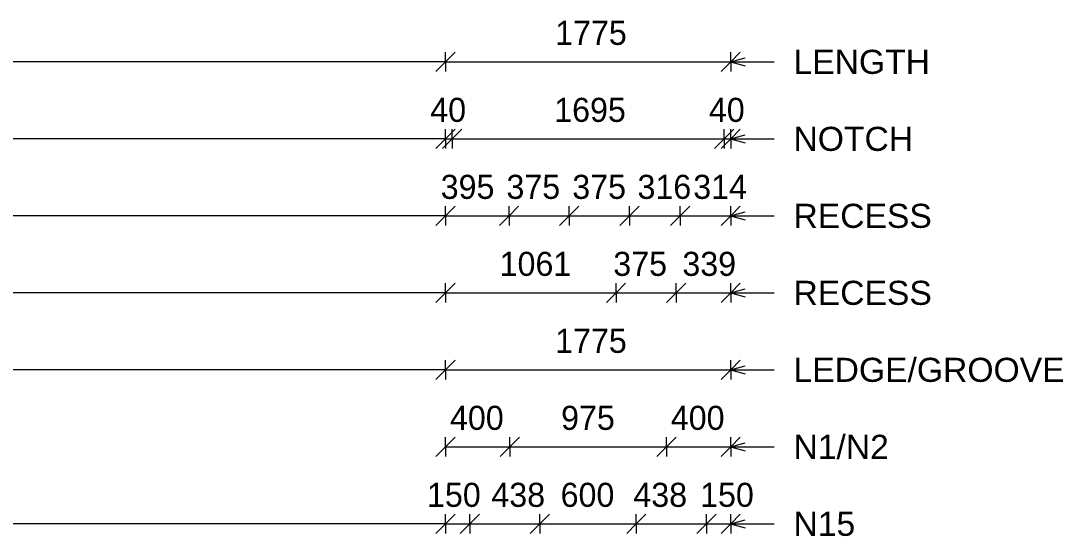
# Model space of a CAD drawing. Header units: millimetres. Extents: x -8906 to 7980, y -2564 to 13136.
# Drawn here: x -5146 to 1344, y 9923 to 13136 of the extents above; entities that cross this region are included whole.
import ezdxf

# ---------------------------------------------------------------- set-up
doc = ezdxf.new("R2010")
doc.units = ezdxf.units.MM
for name, color, linetype, lineweight in [('A-ANNO-DIMS', 211, 'Continuous', 9), ('A-ANNO-DIMS-60', 211, 'Continuous', 9), ('A-DETL-MBND', 5, 'Continuous', 18), ('G-ANNO-TEXT', 231, 'Continuous', 9)]:
    doc.layers.add(name, color=color, linetype=linetype, lineweight=lineweight)
doc.styles.add('Arial_1', font='arial.ttf', dxfattribs={"height": 150})
doc.styles.add('Nirmala UI Semilight', font='NirmalaS.ttf', dxfattribs={"height": 150})
doc.dimstyles.new('Arrow_Filled_-_2_5_NI_UI', dxfattribs={"dimscale": 304.8, "dimtxt": 157.104592, "dimasz": 0.393701, "dimexe": 0.19685, "dimexo": 0.0625, "dimgap": 0.19685, "dimtad": 1, "dimdec": 0, "dimzin": 0, "dimdsep": 46, "dimtxsty": 'Nirmala UI Semilight', "dimblk1": 'OBLIQUE', "dimblk2": 'OBLIQUE', "dimsah": 1, "dimcen": 0.09, "dimazin": 0, "dimtfac": 1, "dimtdec": 4, "dimtix": 1, "dimtmove": 0, "dimatfit": 3, "dimfxl": 0.19685, "dimfxlon": 1, "dimtvp": 1, "dimtolj": 1, "dimtzin": 0, "dimarcsym": 2})
doc.dimstyles.new('Arrow_Filled_-_2_5_NI_UI_1', dxfattribs={"dimscale": 304.8, "dimtxt": 157.104592, "dimasz": 0.393701, "dimexe": 0.19685, "dimexo": 0.0625, "dimgap": 0.19685, "dimtad": 1, "dimdec": 0, "dimzin": 0, "dimdsep": 46, "dimtxsty": 'Nirmala UI Semilight', "dimblk1": 'OBLIQUE', "dimblk2": 'OBLIQUE', "dimsah": 1, "dimcen": 0.09, "dimazin": 0, "dimtfac": 1, "dimtdec": 4, "dimtix": 1, "dimtmove": 2, "dimatfit": 3, "dimfxl": 0.19685, "dimfxlon": 1, "dimtvp": 1, "dimtolj": 1, "dimtzin": 0, "dimarcsym": 2})

# ---------------------------------------------------------------- blocks, each defined once
blk = doc.blocks.new('DIMBLOCK25-Elevation Front')
at = {"layer": 'A-ANNO-DIMS-60'}
for p, q in [((-2501.2, 10000.3), (-2441.2, 10060.3)), ((-2501.2, 10000.3), (-2501.2, 10060.3)), ((-2351.2, 10000.3), (-2291.2, 10060.3)), ((-2351.2, 10000.3), (-2351.2, 10060.3)), ((-2501.2, 10000.3), (-2561.2, 9940.3)), ((-2501.2, 10000.3), (-2351.2, 10000.3)), ((-2501.2, 10000.3), (-2501.2, 9940.3)), ((-2351.2, 10000.3), (-2411.2, 9940.3)), ((-2351.2, 10000.3), (-2351.2, 9940.3))]:
    blk.add_line(p, q, dxfattribs=at)
at = {"layer": 'A-ANNO-DIMS-60', "color": 0, "insert": (-2617, 10256), "char_height": 150, "width": 370.196, "attachment_point": 1, "line_spacing_factor": 1.142579, "style": 'Nirmala UI Semilight'}
blk.add_mtext('150', dxfattribs=at)
blk = doc.blocks.new('_Oblique')
at = {"color": 0, "linetype": 'ByBlock', "lineweight": -2}
blk.add_line((-0.5, -0.5), (0.5, 0.5), dxfattribs=at)
blk = doc.blocks.new('DIMBLOCK26-Elevation Front')
at = {"layer": 'A-ANNO-DIMS-60'}
for p, q in [((-2351.2, 10000.3), (-2291.2, 10060.3)), ((-2351.2, 10000.3), (-2351.2, 10060.3)), ((-1913.7, 10000.3), (-1853.7, 10060.3)), ((-1913.7, 10000.3), (-1913.7, 10060.3)), ((-2351.2, 10000.3), (-2411.2, 9940.3)), ((-2351.2, 10000.3), (-1913.7, 10000.3)), ((-2351.2, 10000.3), (-2351.2, 9940.3)), ((-1913.7, 10000.3), (-1973.7, 9940.3)), ((-1913.7, 10000.3), (-1913.7, 9940.3))]:
    blk.add_line(p, q, dxfattribs=at)
at = {"layer": 'A-ANNO-DIMS-60', "color": 0, "insert": (-2216.3, 10256), "char_height": 150, "width": 414.756, "attachment_point": 1, "line_spacing_factor": 1.142579, "style": 'Nirmala UI Semilight'}
blk.add_mtext('438', dxfattribs=at)
blk = doc.blocks.new('DIMBLOCK27-Elevation Front')
at = {"layer": 'A-ANNO-DIMS-60'}
for p, q in [((-1913.7, 10000.3), (-1853.7, 10060.3)), ((-1913.7, 10000.3), (-1913.7, 10060.3)), ((-1313.7, 10000.3), (-1253.7, 10060.3)), ((-1313.7, 10000.3), (-1313.7, 10060.3)), ((-1913.7, 10000.3), (-1973.7, 9940.3)), ((-1913.7, 10000.3), (-1313.7, 10000.3)), ((-1913.7, 10000.3), (-1913.7, 9940.3)), ((-1313.7, 10000.3), (-1373.7, 9940.3)), ((-1313.7, 10000.3), (-1313.7, 9940.3))]:
    blk.add_line(p, q, dxfattribs=at)
at = {"layer": 'A-ANNO-DIMS-60', "color": 0, "insert": (-1785.1, 10256), "char_height": 150, "width": 411.328, "attachment_point": 1, "line_spacing_factor": 1.142579, "style": 'Nirmala UI Semilight'}
blk.add_mtext('600', dxfattribs=at)
blk = doc.blocks.new('DIMBLOCK28-Elevation Front')
at = {"layer": 'A-ANNO-DIMS-60'}
for p, q in [((-1313.7, 10000.3), (-1253.7, 10060.3)), ((-1313.7, 10000.3), (-1313.7, 10060.3)), ((-876.2, 10000.3), (-816.2, 10060.3)), ((-876.2, 10000.3), (-876.2, 10060.3)), ((-1313.7, 10000.3), (-1373.7, 9940.3)), ((-1313.7, 10000.3), (-876.2, 10000.3)), ((-1313.7, 10000.3), (-1313.7, 9940.3)), ((-876.2, 10000.3), (-936.2, 9940.3)), ((-876.2, 10000.3), (-876.2, 9940.3))]:
    blk.add_line(p, q, dxfattribs=at)
at = {"layer": 'A-ANNO-DIMS-60', "color": 0, "insert": (-1332.2, 10256), "char_height": 150, "width": 414.756, "attachment_point": 1, "line_spacing_factor": 1.142579, "style": 'Nirmala UI Semilight'}
blk.add_mtext('438', dxfattribs=at)
blk = doc.blocks.new('DIMBLOCK29-Elevation Front')
at = {"layer": 'A-ANNO-DIMS-60'}
for p, q in [((-876.2, 10000.3), (-816.2, 10060.3)), ((-876.2, 10000.3), (-876.2, 10060.3)), ((-726.2, 10000.3), (-666.2, 10060.3)), ((-726.2, 10000.3), (-726.2, 10060.3)), ((-876.2, 10000.3), (-936.2, 9940.3)), ((-876.2, 10000.3), (-726.2, 10000.3)), ((-876.2, 10000.3), (-876.2, 9940.3)), ((-726.2, 10000.3), (-786.2, 9940.3)), ((-726.2, 10000.3), (-726.2, 9940.3))]:
    blk.add_line(p, q, dxfattribs=at)
at = {"layer": 'A-ANNO-DIMS-60', "color": 0, "insert": (-916.6, 10256), "char_height": 150, "width": 370.196, "attachment_point": 1, "line_spacing_factor": 1.142579, "style": 'Nirmala UI Semilight'}
blk.add_mtext('150', dxfattribs=at)
blk = doc.blocks.new('DIMBLOCK40-Elevation Front')
at = {"layer": 'A-ANNO-DIMS-60'}
for p, q in [((-2501.2, 10480.3), (-2441.2, 10540.3)), ((-2501.2, 10480.3), (-2501.2, 10540.3)), ((-2101.2, 10480.3), (-2041.2, 10540.3)), ((-2101.2, 10480.3), (-2101.2, 10540.3)), ((-2501.2, 10480.3), (-2561.2, 10420.3)), ((-2501.2, 10480.3), (-2101.2, 10480.3)), ((-2501.2, 10480.3), (-2501.2, 10420.3)), ((-2101.2, 10480.3), (-2161.2, 10420.3)), ((-2101.2, 10480.3), (-2101.2, 10420.3))]:
    blk.add_line(p, q, dxfattribs=at)
at = {"layer": 'A-ANNO-DIMS-60', "color": 0, "insert": (-2474, 10736), "char_height": 150, "width": 414.756, "attachment_point": 1, "line_spacing_factor": 1.142579, "style": 'Nirmala UI Semilight'}
blk.add_mtext('400', dxfattribs=at)
blk = doc.blocks.new('DIMBLOCK41-Elevation Front')
at = {"layer": 'A-ANNO-DIMS-60'}
for p, q in [((-2101.2, 10480.3), (-2041.2, 10540.3)), ((-2101.2, 10480.3), (-2101.2, 10540.3)), ((-1126.2, 10480.3), (-1066.2, 10540.3)), ((-1126.2, 10480.3), (-1126.2, 10540.3)), ((-2101.2, 10480.3), (-2161.2, 10420.3)), ((-2101.2, 10480.3), (-1126.2, 10480.3)), ((-2101.2, 10480.3), (-2101.2, 10420.3)), ((-1126.2, 10480.3), (-1186.2, 10420.3)), ((-1126.2, 10480.3), (-1126.2, 10420.3))]:
    blk.add_line(p, q, dxfattribs=at)
at = {"layer": 'A-ANNO-DIMS-60', "color": 0, "insert": (-1782.2, 10736), "char_height": 150, "width": 404.473, "attachment_point": 1, "line_spacing_factor": 1.142579, "style": 'Nirmala UI Semilight'}
blk.add_mtext('975', dxfattribs=at)
blk = doc.blocks.new('DIMBLOCK42-Elevation Front')
at = {"layer": 'A-ANNO-DIMS-60'}
for p, q in [((-1126.2, 10480.3), (-1066.2, 10540.3)), ((-1126.2, 10480.3), (-1126.2, 10540.3)), ((-726.2, 10480.3), (-666.2, 10540.3)), ((-726.2, 10480.3), (-726.2, 10540.3)), ((-1126.2, 10480.3), (-1186.2, 10420.3)), ((-1126.2, 10480.3), (-726.2, 10480.3)), ((-1126.2, 10480.3), (-1126.2, 10420.3)), ((-726.2, 10480.3), (-786.2, 10420.3)), ((-726.2, 10480.3), (-726.2, 10420.3))]:
    blk.add_line(p, q, dxfattribs=at)
at = {"layer": 'A-ANNO-DIMS-60', "color": 0, "insert": (-1099, 10736), "char_height": 150, "width": 414.756, "attachment_point": 1, "line_spacing_factor": 1.142579, "style": 'Nirmala UI Semilight'}
blk.add_mtext('400', dxfattribs=at)
blk = doc.blocks.new('DIMBLOCK43-Elevation Front')
at = {"layer": 'A-ANNO-DIMS-60'}
for p, q in [((-2501.2, 10960.3), (-2441.2, 11020.3)), ((-2501.2, 10960.3), (-2501.2, 11020.3)), ((-726.2, 10960.3), (-666.2, 11020.3)), ((-726.2, 10960.3), (-726.2, 11020.3)), ((-2501.2, 10960.3), (-2561.2, 10900.3)), ((-2501.2, 10960.3), (-726.2, 10960.3)), ((-2501.2, 10960.3), (-2501.2, 10900.3)), ((-726.2, 10960.3), (-786.2, 10900.3)), ((-726.2, 10960.3), (-726.2, 10900.3))]:
    blk.add_line(p, q, dxfattribs=at)
at = {"layer": 'A-ANNO-DIMS-60', "color": 0, "insert": (-1819.4, 11216), "char_height": 150, "width": 493.594, "attachment_point": 1, "line_spacing_factor": 1.142579, "style": 'Nirmala UI Semilight'}
blk.add_mtext('1775', dxfattribs=at)
blk = doc.blocks.new('DIMBLOCK52-Elevation Front')
at = {"layer": 'A-ANNO-DIMS-60'}
for p, q in [((-2501.2, 11440.3), (-2441.2, 11500.3)), ((-2501.2, 11440.3), (-2501.2, 11500.3)), ((-1440.2, 11440.3), (-1380.2, 11500.3)), ((-1440.2, 11440.3), (-1440.2, 11500.3)), ((-2501.2, 11440.3), (-2561.2, 11380.3)), ((-2501.2, 11440.3), (-1440.2, 11440.3)), ((-2501.2, 11440.3), (-2501.2, 11380.3)), ((-1440.2, 11440.3), (-1500.2, 11380.3)), ((-1440.2, 11440.3), (-1440.2, 11380.3))]:
    blk.add_line(p, q, dxfattribs=at)
at = {"layer": 'A-ANNO-DIMS-60', "color": 0, "insert": (-2164.9, 11696), "char_height": 150, "width": 466.172, "attachment_point": 1, "line_spacing_factor": 1.142579, "style": 'Nirmala UI Semilight'}
blk.add_mtext('1061', dxfattribs=at)
blk = doc.blocks.new('DIMBLOCK53-Elevation Front')
at = {"layer": 'A-ANNO-DIMS-60'}
for p, q in [((-1440.2, 11440.3), (-1380.2, 11500.3)), ((-1440.2, 11440.3), (-1440.2, 11500.3)), ((-1065.2, 11440.3), (-1005.2, 11500.3)), ((-1065.2, 11440.3), (-1065.2, 11500.3)), ((-1440.2, 11440.3), (-1500.2, 11380.3)), ((-1440.2, 11440.3), (-1065.2, 11440.3)), ((-1440.2, 11440.3), (-1440.2, 11380.3)), ((-1065.2, 11440.3), (-1125.2, 11380.3)), ((-1065.2, 11440.3), (-1065.2, 11380.3))]:
    blk.add_line(p, q, dxfattribs=at)
at = {"layer": 'A-ANNO-DIMS-60', "color": 0, "insert": (-1457.1, 11696), "char_height": 150, "width": 404.473, "attachment_point": 1, "line_spacing_factor": 1.142579, "style": 'Nirmala UI Semilight'}
blk.add_mtext('375', dxfattribs=at)
blk = doc.blocks.new('DIMBLOCK54-Elevation Front')
at = {"layer": 'A-ANNO-DIMS-60'}
for p, q in [((-1065.2, 11440.3), (-1005.2, 11500.3)), ((-1065.2, 11440.3), (-1065.2, 11500.3)), ((-726.2, 11440.3), (-666.2, 11500.3)), ((-726.2, 11440.3), (-726.2, 11500.3)), ((-1065.2, 11440.3), (-1125.2, 11380.3)), ((-1065.2, 11440.3), (-726.2, 11440.3)), ((-1065.2, 11440.3), (-1065.2, 11380.3)), ((-726.2, 11440.3), (-786.2, 11380.3)), ((-726.2, 11440.3), (-726.2, 11380.3))]:
    blk.add_line(p, q, dxfattribs=at)
at = {"layer": 'A-ANNO-DIMS-60', "color": 0, "insert": (-1027, 11696), "char_height": 150, "width": 411.328, "attachment_point": 1, "line_spacing_factor": 1.142579, "style": 'Nirmala UI Semilight'}
blk.add_mtext('339', dxfattribs=at)
blk = doc.blocks.new('DIMBLOCK63-Elevation Front')
at = {"layer": 'A-ANNO-DIMS-60'}
for p, q in [((-2501.2, 11920.3), (-2441.2, 11980.3)), ((-2501.2, 11920.3), (-2501.2, 11980.3)), ((-2106.4, 11920.3), (-2046.4, 11980.3)), ((-2106.4, 11920.3), (-2106.4, 11980.3)), ((-2501.2, 11920.3), (-2561.2, 11860.3)), ((-2501.2, 11920.3), (-2106.4, 11920.3)), ((-2501.2, 11920.3), (-2501.2, 11860.3)), ((-2106.4, 11920.3), (-2166.4, 11860.3)), ((-2106.4, 11920.3), (-2106.4, 11860.3))]:
    blk.add_line(p, q, dxfattribs=at)
at = {"layer": 'A-ANNO-DIMS-60', "color": 0, "insert": (-2531.9, 12176), "char_height": 150, "width": 411.328, "attachment_point": 1, "line_spacing_factor": 1.142579, "style": 'Nirmala UI Semilight'}
blk.add_mtext('395', dxfattribs=at)
blk = doc.blocks.new('DIMBLOCK64-Elevation Front')
at = {"layer": 'A-ANNO-DIMS-60'}
for p, q in [((-2106.4, 11920.3), (-2046.4, 11980.3)), ((-2106.4, 11920.3), (-2106.4, 11980.3)), ((-1731.4, 11920.3), (-1671.4, 11980.3)), ((-1731.4, 11920.3), (-1731.4, 11980.3)), ((-2106.4, 11920.3), (-2166.4, 11860.3)), ((-2106.4, 11920.3), (-1731.4, 11920.3)), ((-2106.4, 11920.3), (-2106.4, 11860.3)), ((-1731.4, 11920.3), (-1791.4, 11860.3)), ((-1731.4, 11920.3), (-1731.4, 11860.3))]:
    blk.add_line(p, q, dxfattribs=at)
at = {"layer": 'A-ANNO-DIMS-60', "color": 0, "insert": (-2122.4, 12176), "char_height": 150, "width": 404.473, "attachment_point": 1, "line_spacing_factor": 1.142579, "style": 'Nirmala UI Semilight'}
blk.add_mtext('375', dxfattribs=at)
blk = doc.blocks.new('DIMBLOCK65-Elevation Front')
at = {"layer": 'A-ANNO-DIMS-60'}
for p, q in [((-1731.4, 11920.3), (-1671.4, 11980.3)), ((-1731.4, 11920.3), (-1731.4, 11980.3)), ((-1356.4, 11920.3), (-1296.4, 11980.3)), ((-1356.4, 11920.3), (-1356.4, 11980.3)), ((-1731.4, 11920.3), (-1791.4, 11860.3)), ((-1731.4, 11920.3), (-1356.4, 11920.3)), ((-1731.4, 11920.3), (-1731.4, 11860.3)), ((-1356.4, 11920.3), (-1416.4, 11860.3)), ((-1356.4, 11920.3), (-1356.4, 11860.3))]:
    blk.add_line(p, q, dxfattribs=at)
at = {"layer": 'A-ANNO-DIMS-60', "color": 0, "insert": (-1712.5, 12176), "char_height": 150, "width": 404.473, "attachment_point": 1, "line_spacing_factor": 1.142579, "style": 'Nirmala UI Semilight'}
blk.add_mtext('375', dxfattribs=at)
blk = doc.blocks.new('DIMBLOCK66-Elevation Front')
at = {"layer": 'A-ANNO-DIMS-60'}
for p, q in [((-1356.4, 11920.3), (-1296.4, 11980.3)), ((-1356.4, 11920.3), (-1356.4, 11980.3)), ((-1039.9, 11920.3), (-979.9, 11980.3)), ((-1039.9, 11920.3), (-1039.9, 11980.3)), ((-1356.4, 11920.3), (-1416.4, 11860.3)), ((-1356.4, 11920.3), (-1039.9, 11920.3)), ((-1356.4, 11920.3), (-1356.4, 11860.3)), ((-1039.9, 11920.3), (-1099.9, 11860.3)), ((-1039.9, 11920.3), (-1039.9, 11860.3))]:
    blk.add_line(p, q, dxfattribs=at)
at = {"layer": 'A-ANNO-DIMS-60', "color": 0, "insert": (-1306.4, 12176), "char_height": 150, "width": 370.196, "attachment_point": 1, "line_spacing_factor": 1.142579, "style": 'Nirmala UI Semilight'}
blk.add_mtext('316', dxfattribs=at)
blk = doc.blocks.new('DIMBLOCK67-Elevation Front')
at = {"layer": 'A-ANNO-DIMS-60'}
for p, q in [((-1039.9, 11920.3), (-979.9, 11980.3)), ((-1039.9, 11920.3), (-1039.9, 11980.3)), ((-726.2, 11920.3), (-666.2, 11980.3)), ((-726.2, 11920.3), (-726.2, 11980.3)), ((-1039.9, 11920.3), (-1099.9, 11860.3)), ((-1039.9, 11920.3), (-726.2, 11920.3)), ((-1039.9, 11920.3), (-1039.9, 11860.3)), ((-726.2, 11920.3), (-786.2, 11860.3)), ((-726.2, 11920.3), (-726.2, 11860.3))]:
    blk.add_line(p, q, dxfattribs=at)
at = {"layer": 'A-ANNO-DIMS-60', "color": 0, "insert": (-959.3, 12176), "char_height": 150, "width": 373.623, "attachment_point": 1, "line_spacing_factor": 1.142579, "style": 'Nirmala UI Semilight'}
blk.add_mtext('314', dxfattribs=at)
blk = doc.blocks.new('DIMBLOCK76-Elevation Front')
at = {"layer": 'A-ANNO-DIMS-60'}
for p, q in [((-2501.2, 12400.3), (-2561.2, 12340.3)), ((-2461.2, 12400.3), (-2521.2, 12340.3)), ((-2501.2, 12400.3), (-2441.2, 12460.3)), ((-2501.2, 12400.3), (-2501.2, 12460.3)), ((-2501.2, 12400.3), (-2461.2, 12400.3)), ((-2501.2, 12400.3), (-2501.2, 12340.3)), ((-2461.2, 12400.3), (-2401.2, 12460.3)), ((-2461.2, 12400.3), (-2461.2, 12460.3)), ((-2461.2, 12400.3), (-2461.2, 12340.3))]:
    blk.add_line(p, q, dxfattribs=at)
at = {"layer": 'A-ANNO-DIMS-60', "color": 0, "insert": (-2596.9, 12656), "char_height": 150, "width": 277.647, "attachment_point": 1, "line_spacing_factor": 1.142579, "style": 'Nirmala UI Semilight'}
blk.add_mtext('40', dxfattribs=at)
blk = doc.blocks.new('DIMBLOCK77-Elevation Front')
at = {"layer": 'A-ANNO-DIMS-60'}
for p, q in [((-2461.2, 12400.3), (-2521.2, 12340.3)), ((-2461.2, 12400.3), (-2401.2, 12460.3)), ((-2461.2, 12400.3), (-2461.2, 12460.3)), ((-2461.2, 12400.3), (-766.2, 12400.3)), ((-2461.2, 12400.3), (-2461.2, 12340.3)), ((-766.2, 12400.3), (-826.2, 12340.3)), ((-766.2, 12400.3), (-706.2, 12460.3)), ((-766.2, 12400.3), (-766.2, 12460.3)), ((-766.2, 12400.3), (-766.2, 12340.3))]:
    blk.add_line(p, q, dxfattribs=at)
at = {"layer": 'A-ANNO-DIMS-60', "color": 0, "insert": (-1825.1, 12656), "char_height": 150, "width": 507.305, "attachment_point": 1, "line_spacing_factor": 1.142579, "style": 'Nirmala UI Semilight'}
blk.add_mtext('1695', dxfattribs=at)
blk = doc.blocks.new('DIMBLOCK78-Elevation Front')
at = {"layer": 'A-ANNO-DIMS-60'}
for p, q in [((-766.2, 12400.3), (-826.2, 12340.3)), ((-726.2, 12400.3), (-786.2, 12340.3)), ((-766.2, 12400.3), (-706.2, 12460.3)), ((-766.2, 12400.3), (-766.2, 12460.3)), ((-766.2, 12400.3), (-726.2, 12400.3)), ((-766.2, 12400.3), (-766.2, 12340.3)), ((-726.2, 12400.3), (-666.2, 12460.3)), ((-726.2, 12400.3), (-726.2, 12460.3)), ((-726.2, 12400.3), (-726.2, 12340.3))]:
    blk.add_line(p, q, dxfattribs=at)
at = {"layer": 'A-ANNO-DIMS-60', "color": 0, "insert": (-861.9, 12656), "char_height": 150, "width": 277.647, "attachment_point": 1, "line_spacing_factor": 1.142579, "style": 'Nirmala UI Semilight'}
blk.add_mtext('40', dxfattribs=at)
blk = doc.blocks.new('DIMBLOCK79-Elevation Front')
at = {"layer": 'A-ANNO-DIMS-60'}
for p, q in [((-2501.2, 12880.3), (-2441.2, 12940.3)), ((-2501.2, 12880.3), (-2501.2, 12940.3)), ((-726.2, 12880.3), (-666.2, 12940.3)), ((-726.2, 12880.3), (-726.2, 12940.3)), ((-2501.2, 12880.3), (-2561.2, 12820.3)), ((-2501.2, 12880.3), (-726.2, 12880.3)), ((-2501.2, 12880.3), (-2501.2, 12820.3)), ((-726.2, 12880.3), (-786.2, 12820.3)), ((-726.2, 12880.3), (-726.2, 12820.3))]:
    blk.add_line(p, q, dxfattribs=at)
at = {"layer": 'A-ANNO-DIMS-60', "color": 0, "insert": (-1819.4, 13136), "char_height": 150, "width": 493.594, "attachment_point": 1, "line_spacing_factor": 1.142579, "style": 'Nirmala UI Semilight'}
blk.add_mtext('1775', dxfattribs=at)

msp = doc.modelspace()

# ---------------------------------------------------------------- linework, layer by layer
at = {"layer": 'A-DETL-MBND'}
for p, q in [((-2501.2, 12880.3), (-8648.2, 12880.3)), ((-2501.2, 12400.3), (-8648.2, 12400.3)), ((-2501.2, 11920.3), (-8168.2, 11920.3)), ((-2501.2, 11440.3), (-7688.2, 11440.3)), ((-2501.2, 10960.3), (-7208.2, 10960.3)), ((-2501.2, 10000.3), (-5768.2, 10000.3))]:
    msp.add_line(p, q, dxfattribs=at)
at = {"layer": 'G-ANNO-TEXT', "color": 7}
for p, q in [((-726.4, 12880.3), (-636.4, 12904.5)), ((-726.4, 12880.3), (-636.4, 12856.2)), ((-726.4, 12880.3), (-455.2, 12880.3)), ((-726.4, 12400.3), (-636.4, 12424.5)), ((-726.4, 12400.3), (-636.4, 12376.2)), ((-726.4, 12400.3), (-455.2, 12400.3)), ((-726.4, 11920.3), (-636.4, 11944.5)), ((-726.4, 11920.3), (-636.4, 11896.2)), ((-726.4, 11920.3), (-455.2, 11920.3)), ((-726.4, 11440.3), (-636.4, 11464.5)), ((-726.4, 11440.3), (-636.4, 11416.2)), ((-726.4, 11440.3), (-455.2, 11440.3)), ((-726.4, 10960.3), (-636.4, 10984.5)), ((-726.4, 10960.3), (-636.4, 10936.2)), ((-726.4, 10960.3), (-455.2, 10960.3)), ((-726.4, 10480.3), (-636.4, 10504.5)), ((-726.4, 10480.3), (-636.4, 10456.2)), ((-726.4, 10480.3), (-455.2, 10480.3)), ((-726.4, 10000.3), (-636.4, 10024.5)), ((-726.4, 10000.3), (-636.4, 9976.2)), ((-726.4, 10000.3), (-455.2, 10000.3))]:
    msp.add_line(p, q, dxfattribs=at)

# ---------------------------------------------------------------- texts
at = {"layer": 'G-ANNO-TEXT', "color": 7, "char_height": 150, "attachment_point": 1, "style": 'Arial_1'}
for s, insert, width in [('LENGTH', (-335.2, 12955.3), 1029.367), ('NOTCH', (-335.2, 12475.3), 904.304), ('RECESS', (-335.2, 11995.3), 1038.987), ('RECESS', (-335.2, 11515.3), 1038.987), ('LEDGE/GROOVE', (-335.2, 11035.3), 2039.493), ('N1/N2', (-335.2, 10555.3), 716.709), ('N15', (-335.2, 10075.3), 461.772)]:
    msp.add_mtext(s, dxfattribs=dict(at, insert=insert, width=width))

# ---------------------------------------------------------------- dimensions: what is measured, and where the dimension line sits
at = {"layer": 'A-ANNO-DIMS'}
for base, p1, p2, override, picture, middle in [((-726.2, 12880.3), (-2501.2, 12820.3), (-726.2, 12820.3), {"dimpost": '<>', "dimfxl": 1775}, 'DIMBLOCK79-Elevation Front', (-1613.7, 13018.3)), ((-2461.2, 12400.3), (-2501.2, 12340.3), (-2461.2, 12340.3), {"dimpost": '<>', "dimfxl": 40}, 'DIMBLOCK76-Elevation Front', (-2481.2, 12537.9)), ((-766.2, 12400.3), (-2461.2, 12340.3), (-766.2, 12340.3), {"dimpost": '<>', "dimfxl": 1695}, 'DIMBLOCK77-Elevation Front', (-1613.7, 12538.3)), ((-726.2, 12400.3), (-766.2, 12340.3), (-726.2, 12340.3), {"dimpost": '<>', "dimfxl": 40}, 'DIMBLOCK78-Elevation Front', (-746.2, 12537.9)), ((-1356.4, 11920.3), (-1731.4, 11860.3), (-1356.4, 11860.3), {"dimpost": '<>', "dimfxl": 375}, 'DIMBLOCK65-Elevation Front', (-1543.9, 12057.9)), ((-1440.2, 11440.3), (-2501.2, 11380.3), (-1440.2, 11380.3), {"dimpost": '<>', "dimfxl": 1061.021157}, 'DIMBLOCK52-Elevation Front', (-1970.7, 11578.3)), ((-726.2, 10960.3), (-2501.2, 10900.3), (-726.2, 10900.3), {"dimpost": '<>', "dimfxl": 1775}, 'DIMBLOCK43-Elevation Front', (-1613.7, 11098.3)), ((-2101.2, 10480.3), (-2501.2, 10420.3), (-2101.2, 10420.3), {"dimpost": '<>', "dimfxl": 400}, 'DIMBLOCK40-Elevation Front', (-2301.2, 10617.9)), ((-1126.2, 10480.3), (-2101.2, 10420.3), (-1126.2, 10420.3), {"dimpost": '<>', "dimfxl": 975}, 'DIMBLOCK41-Elevation Front', (-1613.7, 10617.9)), ((-726.2, 10480.3), (-1126.2, 10420.3), (-726.2, 10420.3), {"dimpost": '<>', "dimfxl": 400}, 'DIMBLOCK42-Elevation Front', (-926.2, 10617.9)), ((-1313.7, 10000.3), (-1913.7, 9940.3), (-1313.7, 9940.3), {"dimpost": '<>', "dimfxl": 600}, 'DIMBLOCK27-Elevation Front', (-1613.7, 10137.9))]:
    dim = msp.add_linear_dim(base=base, p1=p1, p2=p2, dimstyle='Arrow_Filled_-_2_5_NI_UI', override=override, dxfattribs=at)
    dim.commit()
    dim.dimension.update_dxf_attribs({"geometry": picture, "text_midpoint": middle})
for base, p1, p2, override, picture, middle in [((-2106.4, 11920.3), (-2501.2, 11860.3), (-2106.4, 11860.3), {"dimpost": '<>', "dimfxl": 394.762845}, 'DIMBLOCK63-Elevation Front', (-2326.2, 12076)), ((-1731.4, 11920.3), (-2106.4, 11860.3), (-1731.4, 11860.3), {"dimpost": '<>', "dimfxl": 375}, 'DIMBLOCK64-Elevation Front', (-1920.2, 12076)), ((-1039.9397, 11920.344), (-1356.4333, 11860.344), (-1039.9397, 11860.344), {"dimpost": '<>', "dimfxl": 316.49363}, 'DIMBLOCK66-Elevation Front', (-1121.3205, 12076.0472)), ((-726.2, 11920.3), (-1039.9, 11860.3), (-726.2, 11860.3), {"dimpost": '<>', "dimfxl": 313.743525}, 'DIMBLOCK67-Elevation Front', (-772.5, 12076)), ((-1065.2, 11440.3), (-1440.2, 11380.3), (-1065.2, 11380.3), {"dimpost": '<>', "dimfxl": 375}, 'DIMBLOCK53-Elevation Front', (-1254.9, 11596)), ((-726.2, 11440.3), (-1065.2, 11380.3), (-726.2, 11380.3), {"dimpost": '<>', "dimfxl": 338.978843}, 'DIMBLOCK54-Elevation Front', (-821.3, 11596)), ((-2351.2, 10000.3), (-2501.2, 9940.3), (-2351.2, 9940.3), {"dimpost": '<>', "dimfxl": 150}, 'DIMBLOCK25-Elevation Front', (-2431.9, 10156)), ((-1913.6961698, 10000.3440012), (-2351.1961698, 9940.3440012), (-1913.6961698, 9940.3440012), {"dimpost": '<>', "dimfxl": 437.5}, 'DIMBLOCK26-Elevation Front', (-2008.9161299, 10156.0471552)), ((-876.1961698, 10000.3440012), (-1313.6961698, 9940.3440012), (-876.1961698, 9940.3440012), {"dimpost": '<>', "dimfxl": 437.5}, 'DIMBLOCK28-Elevation Front', (-1124.8029656, 10156.0471552)), ((-726.2, 10000.3), (-876.2, 9940.3), (-726.2, 9940.3), {"dimpost": '<>', "dimfxl": 150}, 'DIMBLOCK29-Elevation Front', (-731.5, 10156))]:
    dim = msp.add_linear_dim(base=base, p1=p1, p2=p2, dimstyle='Arrow_Filled_-_2_5_NI_UI_1', override=override, dxfattribs=at)
    dim.commit()
    dim.dimension.update_dxf_attribs({"geometry": picture, "text_midpoint": middle, "dimtype": 160})

doc.saveas('drawing.dxf')
